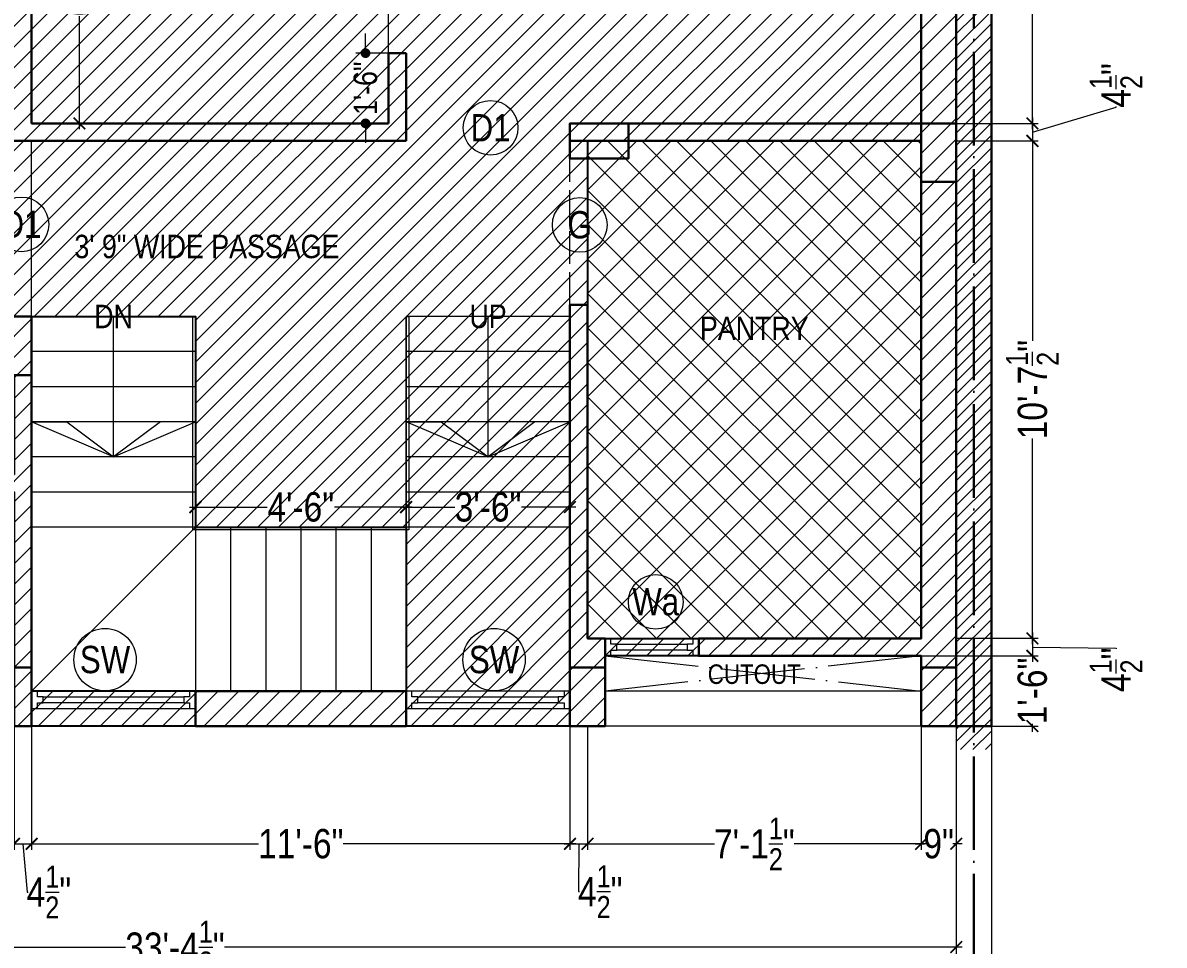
# Model space of a CAD drawing. Header units: millimetres. Extents: x 56222 to 3066687, y -650199 to -121287.
# Drawn here: x 149229.4 to 149521.9, y -176088.1 to -175851.7 of the extents above; entities that cross this region are included whole.
import ezdxf

# ---------------------------------------------------------------- set-up
doc = ezdxf.new("R2010")
doc.units = ezdxf.units.MM
doc.header["$MEASUREMENT"] = 0
doc.header["$PDMODE"] = 35
doc.linetypes.add('ACAD_ISO02W100', pattern=[15, 12, -3])
doc.linetypes.add('ACAD_ISO04W100', pattern=[30, 24, -3, 0, -3])
doc.layers.get('Defpoints').update_dxf_attribs({"color": 220})
for name, color, linetype, lineweight in [('COLUMN', 1, 'Continuous', 30), ('FIRST FLOOR', 7, 'Continuous', 9), ('FIRST FLOOR ( DIM )', 250, 'Continuous', 9), ('FIRST FLOOR ( TEXT )', 7, 'Continuous', 9), ('FIRST FLOOR_( PLine )_', 251, 'Continuous', 30), ('FIRST FLOOR_( STAIR )', 251, 'Continuous', 9), ('GROUND FLOOR', 7, 'Continuous', 9), ('GROUND FLOOR  ( DIM )', 7, 'Continuous', 9), ('GROUND FLOOR  ( HATCH )', 251, 'Continuous', 9), ('GROUND FLOOR ( DW_RAIL )', 7, 'Continuous', 9), ('SECTION', 7, 'Continuous', 9), ('X_PLOT', 1, 'Continuous', 9), ('X~SLAB ( HATCH )', 251, 'Continuous', 9)]:
    doc.layers.add(name, color=color, linetype=linetype, lineweight=lineweight)
doc.layers.add('XX~SLAB ( PLINE )', color=251, linetype='Continuous', plot=False)
doc.styles.add('Cn BT~6', font='swissc.ttf', dxfattribs={"height": 6})
doc.styles.add("Cn_BT_0'-0", font='swissc.ttf')
doc.styles.add('Cn_BT_7', font='swissc.ttf', dxfattribs={"height": 7})
doc.styles.add('Cn_BT_7½', font='swissc.ttf', dxfattribs={"height": 7.5})
doc.styles.add('KATHA', font='swissc.ttf')
doc.dimstyles.new('Cn BT~6', dxfattribs={"dimtxt": 0.18, "dimasz": 2.5, "dimexe": 2.5, "dimexo": 0, "dimgap": 0.09, "dimtad": 0, "dimdec": 3, "dimzin": 3, "dimdsep": 46, "dimlunit": 4, "dimtxsty": 'Cn BT~6', "dimblk": 'DOT', "dimcen": 0.09, "dimdle": 2, "dimclrd": 250, "dimclre": 250, "dimclrt": 5, "dimadec": 0, "dimazin": 0, "dimtfac": 0.75, "dimtdec": 3, "dimtofl": 0, "dimtmove": 0, "dimatfit": 3, "dimfxl": 1, "dimtolj": 1, "dimtzin": 0, "dimlwd": 15, "dimlwe": 15, "dimarcsym": 0})
doc.dimstyles.new('Cn_BT_7½', dxfattribs={"dimtxt": 9, "dimasz": 3, "dimexe": 1.5, "dimexo": 0, "dimgap": 0.09, "dimtad": 0, "dimdec": 3, "dimzin": 3, "dimdsep": 46, "dimlunit": 4, "dimtxsty": 'Cn_BT_7½', "dimblk": 'ARCHTICK', "dimcen": 0.09, "dimdle": 1.5, "dimclrd": 251, "dimclre": 251, "dimclrt": 14, "dimadec": 0, "dimazin": 0, "dimtfac": 0.75, "dimtdec": 3, "dimtofl": 0, "dimtmove": 0, "dimatfit": 3, "dimfxl": 0, "dimtolj": 1, "dimtzin": 0, "dimlwd": 15, "dimlwe": 15, "dimarcsym": 0})

# ---------------------------------------------------------------- blocks, each defined once
blk = doc.blocks.new('_ArchTick')
at = {"color": 0, "linetype": 'ByBlock', "const_width": 0.15}
blk.add_lwpolyline([(-0.5, -0.5), (0.5, 0.5)], dxfattribs=at)
blk = doc.blocks.new('*D49')
at = {"layer": 'Defpoints', "color": 0, "transparency": 16777216}
for p in [(149468.64, -175881.94), (149468.64, -176009.44), (149488.17, -176009.44)]:
    blk.add_point(p, dxfattribs=at)
at = {"layer": 'FIRST FLOOR ( DIM )', "color": 251, "lineweight": 15, "transparency": 16777216}
for p, q in [((149488.17, -175880.44), (149488.17, -175933.16)), ((149468.64, -175881.94), (149489.67, -175881.94)), ((149488.17, -176010.94), (149488.17, -175958.23)), ((149468.64, -176009.44), (149489.67, -176009.44))]:
    blk.add_line(p, q, dxfattribs=at)
at = {"layer": 'FIRST FLOOR ( DIM )', "color": 251, "lineweight": 15, "transparency": 16777216, "xscale": 3, "yscale": 3, "zscale": 3}
for p, rotation in [((149488.17, -175881.94), 90), ((149488.17, -176009.44), 270)]:
    blk.add_blockref('_ArchTick', p, dxfattribs=dict(at, rotation=rotation))
at = {"layer": 'FIRST FLOOR ( DIM )', "color": 14, "transparency": 16777216, "insert": (149488.17, -175945.69), "char_height": 7.5, "attachment_point": 5, "rotation": 90, "style": 'Cn_BT_7½'}
blk.add_mtext('\\A1;10\'-7{\\H0.750000x;\\S1/2;}"', dxfattribs=at)
blk = doc.blocks.new('*D48')
at = {"layer": 'Defpoints', "color": 0, "transparency": 16777216}
for p in [(149468.64, -175725.94), (149468.64, -175877.44), (149488.17, -175877.44)]:
    blk.add_point(p, dxfattribs=at)
at = {"layer": 'FIRST FLOOR ( DIM )', "color": 251, "lineweight": 15, "transparency": 16777216}
for p, q in [((149488.17, -175724.44), (149488.17, -175789.16)), ((149468.64, -175725.94), (149489.67, -175725.94)), ((149488.17, -175878.94), (149488.17, -175814.23)), ((149468.64, -175877.44), (149489.67, -175877.44))]:
    blk.add_line(p, q, dxfattribs=at)
at = {"layer": 'FIRST FLOOR ( DIM )', "color": 251, "lineweight": 15, "transparency": 16777216, "xscale": 3, "yscale": 3, "zscale": 3}
for p, rotation in [((149488.17, -175725.94), 90), ((149488.17, -175877.44), 270)]:
    blk.add_blockref('_ArchTick', p, dxfattribs=dict(at, rotation=rotation))
at = {"layer": 'FIRST FLOOR ( DIM )', "color": 14, "transparency": 16777216, "insert": (149488.17, -175801.69), "char_height": 7.5, "attachment_point": 5, "rotation": 90, "style": 'Cn_BT_7½'}
blk.add_mtext('\\A1;12\'-7{\\H0.750000x;\\S1/2;}"', dxfattribs=at)
blk = doc.blocks.new('*D46')
at = {"layer": 'Defpoints', "color": 0, "transparency": 16777216}
for p in [(149369.64, -175975.8), (149327.64, -175980.15), (149369.64, -175980.15)]:
    blk.add_point(p, dxfattribs=at)
at = {"layer": 'FIRST FLOOR ( DIM )', "color": 251, "lineweight": 15, "transparency": 16777216}
for p, q in [((149327.64, -175980.15), (149327.64, -175974.3)), ((149369.64, -175980.15), (149369.64, -175974.3)), ((149326.14, -175975.8), (149340.09, -175975.8)), ((149371.14, -175975.8), (149357.2, -175975.8))]:
    blk.add_line(p, q, dxfattribs=at)
at = {"layer": 'FIRST FLOOR ( DIM )', "color": 251, "lineweight": 15, "transparency": 16777216, "xscale": 3, "yscale": 3, "zscale": 3, "rotation": 180}
blk.add_blockref('_ArchTick', (149327.64, -175975.8), dxfattribs=at)
at = {"layer": 'FIRST FLOOR ( DIM )', "color": 251, "lineweight": 15, "transparency": 16777216, "xscale": 3, "yscale": 3, "zscale": 3}
blk.add_blockref('_ArchTick', (149369.64, -175975.8), dxfattribs=at)
at = {"layer": 'FIRST FLOOR ( DIM )', "color": 14, "transparency": 16777216, "insert": (149348.64, -175975.8), "char_height": 7.5, "attachment_point": 5, "style": 'Cn_BT_7½'}
blk.add_mtext('\\A1;3\'-6"', dxfattribs=at)
blk = doc.blocks.new('*D45')
at = {"layer": 'Defpoints', "color": 0, "transparency": 16777216}
for p in [(149327.64, -175975.8), (149273.64, -175980.94), (149327.64, -175980.94)]:
    blk.add_point(p, dxfattribs=at)
at = {"layer": 'FIRST FLOOR ( DIM )', "color": 251, "lineweight": 15, "transparency": 16777216}
for p, q in [((149273.64, -175980.94), (149273.64, -175974.3)), ((149327.64, -175980.94), (149327.64, -175974.3)), ((149272.14, -175975.8), (149292.05, -175975.8)), ((149329.14, -175975.8), (149309.24, -175975.8))]:
    blk.add_line(p, q, dxfattribs=at)
at = {"layer": 'FIRST FLOOR ( DIM )', "color": 251, "lineweight": 15, "transparency": 16777216, "xscale": 3, "yscale": 3, "zscale": 3, "rotation": 180}
blk.add_blockref('_ArchTick', (149273.64, -175975.8), dxfattribs=at)
at = {"layer": 'FIRST FLOOR ( DIM )', "color": 251, "lineweight": 15, "transparency": 16777216, "xscale": 3, "yscale": 3, "zscale": 3}
blk.add_blockref('_ArchTick', (149327.64, -175975.8), dxfattribs=at)
at = {"layer": 'FIRST FLOOR ( DIM )', "color": 14, "transparency": 16777216, "insert": (149300.64, -175975.8), "char_height": 7.5, "attachment_point": 5, "style": 'Cn_BT_7½'}
blk.add_mtext('\\A1;4\'-6"', dxfattribs=at)
blk = doc.blocks.new('*D43')
at = {"layer": 'Defpoints', "color": 0, "transparency": 16777216}
for p in [(149227.14, -176031.94), (149231.64, -176031.94), (149231.64, -176062.12)]:
    blk.add_point(p, dxfattribs=at)
at = {"layer": 'FIRST FLOOR ( DIM )', "color": 251, "lineweight": 15, "transparency": 16777216}
for p, q in [((149227.14, -176031.94), (149227.14, -176063.62)), ((149231.64, -176031.94), (149231.64, -176063.62)), ((149225.64, -176062.12), (149233.14, -176062.12)), ((149229.39, -176062.12), (149230.54, -176074.48)), ((149230.54, -176074.48), (149230.72, -176074.48))]:
    blk.add_line(p, q, dxfattribs=at)
at = {"layer": 'FIRST FLOOR ( DIM )', "color": 251, "lineweight": 15, "transparency": 16777216, "xscale": 3, "yscale": 3, "zscale": 3, "rotation": 180}
blk.add_blockref('_ArchTick', (149227.14, -176062.12), dxfattribs=at)
at = {"layer": 'FIRST FLOOR ( DIM )', "color": 251, "lineweight": 15, "transparency": 16777216, "xscale": 3, "yscale": 3, "zscale": 3}
blk.add_blockref('_ArchTick', (149231.64, -176062.12), dxfattribs=at)
at = {"layer": 'FIRST FLOOR ( DIM )', "color": 14, "transparency": 16777216, "insert": (149236.09, -176074.48), "char_height": 7.5, "attachment_point": 5, "style": 'Cn_BT_7½'}
blk.add_mtext('\\A1;4{\\H0.750000x;\\S1/2;}"', dxfattribs=at)
blk = doc.blocks.new('*D42')
at = {"layer": 'Defpoints', "color": 0, "transparency": 16777216}
for p in [(149369.64, -176031.94), (149374.14, -176031.94), (149374.14, -176062.12)]:
    blk.add_point(p, dxfattribs=at)
at = {"layer": 'FIRST FLOOR ( DIM )', "color": 251, "lineweight": 15, "transparency": 16777216}
for p, q in [((149369.64, -176031.94), (149369.64, -176063.62)), ((149374.14, -176031.94), (149374.14, -176063.62)), ((149368.14, -176062.12), (149375.64, -176062.12)), ((149371.89, -176062.12), (149371.86, -176074.38)), ((149371.86, -176074.38), (149372.04, -176074.38))]:
    blk.add_line(p, q, dxfattribs=at)
at = {"layer": 'FIRST FLOOR ( DIM )', "color": 251, "lineweight": 15, "transparency": 16777216, "xscale": 3, "yscale": 3, "zscale": 3, "rotation": 180}
blk.add_blockref('_ArchTick', (149369.64, -176062.12), dxfattribs=at)
at = {"layer": 'FIRST FLOOR ( DIM )', "color": 251, "lineweight": 15, "transparency": 16777216, "xscale": 3, "yscale": 3, "zscale": 3}
blk.add_blockref('_ArchTick', (149374.14, -176062.12), dxfattribs=at)
at = {"layer": 'FIRST FLOOR ( DIM )', "color": 14, "transparency": 16777216, "insert": (149377.41, -176074.38), "char_height": 7.5, "attachment_point": 5, "style": 'Cn_BT_7½'}
blk.add_mtext('\\A1;4{\\H0.750000x;\\S1/2;}"', dxfattribs=at)
blk = doc.blocks.new('*D41')
at = {"layer": 'Defpoints', "color": 0, "transparency": 16777216}
for p in [(149374.14, -176031.94), (149459.64, -176031.94), (149459.64, -176062.12)]:
    blk.add_point(p, dxfattribs=at)
at = {"layer": 'FIRST FLOOR ( DIM )', "color": 251, "lineweight": 15, "transparency": 16777216}
for p, q in [((149374.14, -176031.94), (149374.14, -176063.62)), ((149459.64, -176031.94), (149459.64, -176063.62)), ((149372.64, -176062.12), (149406.69, -176062.12)), ((149461.14, -176062.12), (149427.09, -176062.12))]:
    blk.add_line(p, q, dxfattribs=at)
at = {"layer": 'FIRST FLOOR ( DIM )', "color": 251, "lineweight": 15, "transparency": 16777216, "xscale": 3, "yscale": 3, "zscale": 3, "rotation": 180}
blk.add_blockref('_ArchTick', (149374.14, -176062.12), dxfattribs=at)
at = {"layer": 'FIRST FLOOR ( DIM )', "color": 251, "lineweight": 15, "transparency": 16777216, "xscale": 3, "yscale": 3, "zscale": 3}
blk.add_blockref('_ArchTick', (149459.64, -176062.12), dxfattribs=at)
at = {"layer": 'FIRST FLOOR ( DIM )', "color": 14, "transparency": 16777216, "insert": (149416.89, -176062.12), "char_height": 7.5, "attachment_point": 5, "style": 'Cn_BT_7½'}
blk.add_mtext('\\A1;7\'-1{\\H0.750000x;\\S1/2;}"', dxfattribs=at)
blk = doc.blocks.new('*D40')
at = {"layer": 'Defpoints', "color": 0, "transparency": 16777216}
for p in [(149459.64, -176031.94), (149468.64, -176031.94), (149468.64, -176062.12)]:
    blk.add_point(p, dxfattribs=at)
at = {"layer": 'FIRST FLOOR ( DIM )', "color": 251, "lineweight": 15, "transparency": 16777216}
for p, q in [((149459.64, -176031.94), (149459.64, -176063.62)), ((149468.64, -176031.94), (149468.64, -176063.62)), ((149458.14, -176062.12), (149460.49, -176062.12)), ((149470.14, -176062.12), (149467.8, -176062.12))]:
    blk.add_line(p, q, dxfattribs=at)
at = {"layer": 'FIRST FLOOR ( DIM )', "color": 251, "lineweight": 15, "transparency": 16777216, "xscale": 3, "yscale": 3, "zscale": 3, "rotation": 180}
blk.add_blockref('_ArchTick', (149459.64, -176062.12), dxfattribs=at)
at = {"layer": 'FIRST FLOOR ( DIM )', "color": 251, "lineweight": 15, "transparency": 16777216, "xscale": 3, "yscale": 3, "zscale": 3}
blk.add_blockref('_ArchTick', (149468.64, -176062.12), dxfattribs=at)
at = {"layer": 'FIRST FLOOR ( DIM )', "color": 14, "transparency": 16777216, "insert": (149464.14, -176062.12), "char_height": 7.5, "attachment_point": 5, "style": 'Cn_BT_7½'}
blk.add_mtext('\\A1;9"', dxfattribs=at)
blk = doc.blocks.new('*D39')
at = {"layer": 'Defpoints', "color": 0, "transparency": 16777216}
for p in [(149231.64, -175805.44), (149231.64, -175877.44), (149243.89, -175877.44)]:
    blk.add_point(p, dxfattribs=at)
at = {"layer": 'FIRST FLOOR ( DIM )', "color": 251, "lineweight": 15, "transparency": 16777216}
for p, q in [((149243.89, -175803.94), (149243.89, -175832.93)), ((149231.64, -175805.44), (149245.39, -175805.44)), ((149243.89, -175878.94), (149243.89, -175849.96)), ((149231.64, -175877.44), (149245.39, -175877.44))]:
    blk.add_line(p, q, dxfattribs=at)
at = {"layer": 'FIRST FLOOR ( DIM )', "color": 251, "lineweight": 15, "transparency": 16777216, "xscale": 3, "yscale": 3, "zscale": 3}
for p, rotation in [((149243.89, -175805.44), 90), ((149243.89, -175877.44), 270)]:
    blk.add_blockref('_ArchTick', p, dxfattribs=dict(at, rotation=rotation))
at = {"layer": 'FIRST FLOOR ( DIM )', "color": 14, "transparency": 16777216, "insert": (149243.89, -175841.44), "char_height": 7.5, "attachment_point": 5, "rotation": 90, "style": 'Cn_BT_7½'}
blk.add_mtext('\\A1;6\'-0"', dxfattribs=at)
blk = doc.blocks.new('*D34')
at = {"layer": 'Defpoints', "color": 0, "transparency": 16777216}
for p in [(149231.64, -176031.94), (149369.64, -176031.94), (149369.64, -176062.12)]:
    blk.add_point(p, dxfattribs=at)
at = {"layer": 'FIRST FLOOR ( DIM )', "color": 251, "lineweight": 15, "transparency": 16777216}
for p, q in [((149231.64, -176031.94), (149231.64, -176063.62)), ((149369.64, -176031.94), (149369.64, -176063.62)), ((149230.14, -176062.12), (149289.78, -176062.12)), ((149371.14, -176062.12), (149311.5, -176062.12))]:
    blk.add_line(p, q, dxfattribs=at)
at = {"layer": 'FIRST FLOOR ( DIM )', "color": 251, "lineweight": 15, "transparency": 16777216, "xscale": 3, "yscale": 3, "zscale": 3, "rotation": 180}
blk.add_blockref('_ArchTick', (149231.64, -176062.12), dxfattribs=at)
at = {"layer": 'FIRST FLOOR ( DIM )', "color": 251, "lineweight": 15, "transparency": 16777216, "xscale": 3, "yscale": 3, "zscale": 3}
blk.add_blockref('_ArchTick', (149369.64, -176062.12), dxfattribs=at)
at = {"layer": 'FIRST FLOOR ( DIM )', "color": 14, "transparency": 16777216, "insert": (149300.64, -176062.12), "char_height": 7.5, "attachment_point": 5, "style": 'Cn_BT_7½'}
blk.add_mtext('\\A1;11\'-6"', dxfattribs=at)
blk = doc.blocks.new('*D17')
at = {"layer": 'Defpoints', "color": 0, "transparency": 16777216}
for p in [(149068.14, -176043.94), (149468.64, -176043.94), (149468.64, -176088.6)]:
    blk.add_point(p, dxfattribs=at)
at = {"layer": 'FIRST FLOOR ( DIM )', "color": 251, "lineweight": 15, "transparency": 16777216}
for p, q in [((149068.14, -176043.94), (149068.14, -176090.1)), ((149468.64, -176043.94), (149468.64, -176090.1)), ((149066.64, -176088.6), (149255.69, -176088.6)), ((149470.14, -176088.6), (149281.1, -176088.6))]:
    blk.add_line(p, q, dxfattribs=at)
at = {"layer": 'FIRST FLOOR ( DIM )', "color": 251, "lineweight": 15, "transparency": 16777216, "xscale": 3, "yscale": 3, "zscale": 3, "rotation": 180}
blk.add_blockref('_ArchTick', (149068.14, -176088.6), dxfattribs=at)
at = {"layer": 'FIRST FLOOR ( DIM )', "color": 251, "lineweight": 15, "transparency": 16777216, "xscale": 3, "yscale": 3, "zscale": 3}
blk.add_blockref('_ArchTick', (149468.64, -176088.6), dxfattribs=at)
at = {"layer": 'FIRST FLOOR ( DIM )', "color": 14, "transparency": 16777216, "insert": (149268.39, -176088.6), "char_height": 7.5, "attachment_point": 5, "style": 'Cn_BT_7½'}
blk.add_mtext('\\A1;33\'-4{\\H0.750000x;\\S1/2;}"', dxfattribs=at)
blk = doc.blocks.new('_Dot')
at = {"color": 0, "linetype": 'ByBlock', "lineweight": -2}
blk.add_line((-0.5, 0), (-1, 0), dxfattribs=at)
at = {"color": 0, "linetype": 'ByBlock', "const_width": 0.5}
blk.add_lwpolyline([(-0.25, 0, 1), (0.25, 0, 1)], format="xyb", close=True, dxfattribs=at)
blk = doc.blocks.new('*D16')
at = {"layer": 'Defpoints', "color": 0, "transparency": 16777216}
for p in [(149317.23, -175859.44), (149323.14, -175859.44), (149323.14, -175877.44)]:
    blk.add_point(p, dxfattribs=at)
at = {"layer": 'FIRST FLOOR ( DIM )', "color": 250, "lineweight": 15, "transparency": 16777216}
for p, q in [((149317.23, -175856.94), (149317.23, -175854.44)), ((149323.14, -175859.44), (149314.73, -175859.44)), ((149323.14, -175877.44), (149314.73, -175877.44)), ((149317.23, -175879.94), (149317.23, -175882.44))]:
    blk.add_line(p, q, dxfattribs=at)
at = {"layer": 'FIRST FLOOR ( DIM )', "color": 250, "lineweight": 15, "transparency": 16777216, "xscale": 2.5, "yscale": 2.5, "zscale": 2.5}
for p, rotation in [((149317.23, -175859.44), 270), ((149317.23, -175877.44), 90)]:
    blk.add_blockref('_Dot', p, dxfattribs=dict(at, rotation=rotation))
at = {"layer": 'FIRST FLOOR ( DIM )', "color": 5, "transparency": 16777216, "insert": (149317.23, -175868.44), "char_height": 6, "attachment_point": 5, "rotation": 90, "style": 'Cn BT~6'}
blk.add_mtext('\\A1;1\'-6"', dxfattribs=at)
blk = doc.blocks.new('*D15')
at = {"layer": 'Defpoints', "color": 0, "transparency": 16777216}
for p in [(149468.64, -175877.44), (149477.64, -175881.94), (149488.17, -175881.94)]:
    blk.add_point(p, dxfattribs=at)
at = {"layer": 'FIRST FLOOR ( DIM )', "color": 251, "lineweight": 15, "transparency": 16777216}
for p, q in [((149488.17, -175879.69), (149509.61, -175873.26)), ((149509.61, -175873.26), (149509.61, -175873.08)), ((149468.64, -175877.44), (149489.67, -175877.44)), ((149488.17, -175875.94), (149488.17, -175883.44)), ((149477.64, -175881.94), (149489.67, -175881.94))]:
    blk.add_line(p, q, dxfattribs=at)
at = {"layer": 'FIRST FLOOR ( DIM )', "color": 251, "lineweight": 15, "transparency": 16777216, "xscale": 3, "yscale": 3, "zscale": 3}
for p, rotation in [((149488.17, -175877.44), 90), ((149488.17, -175881.94), 270)]:
    blk.add_blockref('_ArchTick', p, dxfattribs=dict(at, rotation=rotation))
at = {"layer": 'FIRST FLOOR ( DIM )', "color": 14, "transparency": 16777216, "insert": (149509.61, -175867.71), "char_height": 7.5, "attachment_point": 5, "rotation": 90, "style": 'Cn_BT_7½'}
blk.add_mtext('\\A1;4{\\H0.750000x;\\S1/2;}"', dxfattribs=at)
blk = doc.blocks.new('*D14')
at = {"layer": 'Defpoints', "color": 0, "transparency": 16777216}
for p in [(149468.64, -176009.44), (149459.64, -176013.94), (149488.17, -176013.94)]:
    blk.add_point(p, dxfattribs=at)
at = {"layer": 'FIRST FLOOR ( DIM )', "color": 251, "lineweight": 15, "transparency": 16777216}
for p, q in [((149468.64, -176009.44), (149489.67, -176009.44)), ((149488.17, -176007.94), (149488.17, -176015.44)), ((149488.17, -176011.69), (149509.61, -176011.96)), ((149509.61, -176011.96), (149509.61, -176012.14)), ((149459.64, -176013.94), (149489.67, -176013.94))]:
    blk.add_line(p, q, dxfattribs=at)
at = {"layer": 'FIRST FLOOR ( DIM )', "color": 251, "lineweight": 15, "transparency": 16777216, "xscale": 3, "yscale": 3, "zscale": 3}
for p, rotation in [((149488.17, -176009.44), 90), ((149488.17, -176013.94), 270)]:
    blk.add_blockref('_ArchTick', p, dxfattribs=dict(at, rotation=rotation))
at = {"layer": 'FIRST FLOOR ( DIM )', "color": 14, "transparency": 16777216, "insert": (149509.61, -176017.51), "char_height": 7.5, "attachment_point": 5, "rotation": 90, "style": 'Cn_BT_7½'}
blk.add_mtext('\\A1;4{\\H0.750000x;\\S1/2;}"', dxfattribs=at)
blk = doc.blocks.new('*D13')
at = {"layer": 'Defpoints', "color": 0, "transparency": 16777216}
for p in [(149459.64, -176013.94), (149477.64, -176031.94), (149488.17, -176031.94)]:
    blk.add_point(p, dxfattribs=at)
at = {"layer": 'FIRST FLOOR ( DIM )', "color": 251, "lineweight": 15, "transparency": 16777216}
for p, q in [((149488.17, -176012.44), (149488.17, -176014.57)), ((149459.64, -176013.94), (149489.67, -176013.94)), ((149477.64, -176031.94), (149489.67, -176031.94)), ((149488.17, -176033.44), (149488.17, -176031.32))]:
    blk.add_line(p, q, dxfattribs=at)
at = {"layer": 'FIRST FLOOR ( DIM )', "color": 251, "lineweight": 15, "transparency": 16777216, "xscale": 3, "yscale": 3, "zscale": 3}
for p, rotation in [((149488.17, -176013.94), 90), ((149488.17, -176031.94), 270)]:
    blk.add_blockref('_ArchTick', p, dxfattribs=dict(at, rotation=rotation))
at = {"layer": 'FIRST FLOOR ( DIM )', "color": 14, "transparency": 16777216, "insert": (149488.17, -176022.94), "char_height": 7.5, "attachment_point": 5, "rotation": 90, "style": 'Cn_BT_7½'}
blk.add_mtext('\\A1;1\'-6"', dxfattribs=at)

msp = doc.modelspace()

# ---------------------------------------------------------------- hatches: boundary and pattern name
at = {"layer": 'GROUND FLOOR  ( HATCH )'}
h = msp.add_hatch(dxfattribs=at)
h.set_pattern_fill('ANSI31', color=6, scale=18, style=0)
h.set_pattern_definition([(45, (32936.9576, -13418.7693), (-1.590990258, 1.590990258), [])])
h.paths.add_polyline_path([(149477.6435, -175694.4437), (149468.6435, -175694.4437), (149468.6435, -176037.9437), (149477.6435, -176037.9437)])
at = {"layer": 'X~SLAB ( HATCH )'}
h = msp.add_hatch(dxfattribs=at)
h.set_pattern_fill('ANSI31', color=256, scale=30, style=0)
h.set_pattern_definition([(45, (149063.6435, -176031.9437), (-2.65165, 2.65165), [])])
h.paths.add_polyline_path([(149063.6435, -175721.4437), (149468.6435, -175721.4437), (149468.6435, -176031.9437), (149459.6435, -176031.9437), (149459.6435, -176013.9437), (149378.6435, -176013.9437), (149378.6435, -176031.9437), (149063.6435, -176031.9437)])
h.paths.add_polyline_path([(149231.6435, -175926.9437), (149273.6435, -175926.9437), (149273.6435, -175980.9437), (149327.6435, -175980.9437), (149327.6435, -176022.9437), (149231.6435, -176022.9437)], flags=16)
h.paths.add_polyline_path([(149374.1435, -176009.4437), (149459.6435, -176009.4437), (149459.6435, -175881.9437), (149374.1435, -175881.9437)], flags=16)
h = msp.add_hatch(dxfattribs=at)
h.set_pattern_fill('ANSI37', color=6, scale=50, style=0)
h.set_pattern_definition([(45, (149374.1435, -176009.4437), (-4.41942, 4.41942), []), (135, (149374.1435, -176009.4437), (-4.41942, -4.41942), [])])
h.paths.add_polyline_path([(149374.1435, -176009.4437), (149459.6435, -176009.4437), (149459.6435, -175881.9437), (149374.1435, -175881.9437)])

# ---------------------------------------------------------------- linework, layer by layer
at = {"layer": 'COLUMN'}
for points in [[(149384.6435, -175877.4437), (149384.6435, -175886.4437), (149369.6435, -175886.4437), (149369.6435, -175877.4437)], [(149459.6435, -175877.4437), (149468.6435, -175877.4437), (149468.6435, -175892.4437), (149459.6435, -175892.4437)], [(149222.6435, -175926.9437), (149231.6435, -175926.9437), (149231.6435, -175941.9437), (149222.6435, -175941.9437)], [(149222.6435, -176016.9437), (149231.6435, -176016.9437), (149231.6435, -176031.9437), (149222.6435, -176031.9437)], [(149369.6435, -176016.9437), (149378.6435, -176016.9437), (149378.6435, -176031.9437), (149369.6435, -176031.9437)], [(149459.6435, -176016.9437), (149468.6435, -176016.9437), (149468.6435, -176031.9437), (149459.6435, -176031.9437)]]:
    msp.add_lwpolyline(points, close=True, dxfattribs=at)
at = {"layer": 'FIRST FLOOR'}
for p, q in [((149468.6435, -175721.4437), (149468.6435, -176031.9437)), ((149323.1435, -175877.4437), (149323.1435, -175725.9437)), ((149459.6435, -175725.9437), (149459.6435, -175877.4437)), ((149231.6435, -175805.4437), (149231.6435, -175877.4437)), ((149323.1435, -175859.4437), (149327.6435, -175859.4437)), ((149327.6435, -175881.9437), (149327.6435, -175859.4437)), ((149231.6435, -175877.4437), (149323.1435, -175877.4437)), ((149369.6435, -175877.4437), (149369.6435, -175881.9437)), ((149369.6435, -175877.4437), (149459.6435, -175877.4437)), ((149227.1435, -175881.9437), (149327.6435, -175881.9437)), ((149231.6435, -176031.9437), (149231.6435, -175881.9437)), ((149369.6435, -175881.9437), (149459.6435, -175881.9437)), ((149459.6435, -175881.9437), (149459.6435, -176009.4437)), ((149369.6435, -175923.9437), (149369.6435, -176031.9437)), ((149369.6435, -175923.9437), (149374.1435, -175923.9437)), ((149374.1435, -175923.9437), (149374.1435, -176009.4437)), ((149231.6435, -175941.9437), (149227.1435, -175941.9437)), ((149374.1435, -176009.4437), (149459.6435, -176009.4437)), ((149378.6435, -176013.9437), (149378.6435, -176009.4437)), ((149378.6435, -176013.9437), (149378.6435, -176009.4437)), ((149402.6435, -176009.4437), (149402.6435, -176013.9437)), ((149378.6435, -176013.9437), (149459.6435, -176013.9437)), ((149459.6435, -176013.9437), (149459.6435, -176031.9437)), ((149369.6435, -176022.9437), (149231.6435, -176022.9437)), ((149273.6435, -176022.9437), (149273.6435, -176031.9437)), ((149327.6435, -176022.9437), (149327.6435, -176031.9437)), ((149459.6435, -176022.9437), (149378.6435, -176022.9437)), ((149468.6435, -176031.9437), (149068.1435, -176031.9437))]:
    msp.add_line(p, q, dxfattribs=at)
at = {"layer": 'FIRST FLOOR', "linetype": 'ACAD_ISO02W100', "ltscale": 0.7}
msp.add_lwpolyline([(149374.1435, -175923.9437), (149369.6435, -175923.9437), (149369.6435, -175886.4437), (149374.1435, -175886.4437)], close=True, dxfattribs=at)
at = {"layer": 'FIRST FLOOR ( DIM )'}
msp.add_line((149273.6435, -175980.9437), (149231.6435, -176022.9437), dxfattribs=at)
at = {"layer": 'FIRST FLOOR ( DIM )', "color": 5}
for centre in [(149349.2898, -175878.5714), (149229.0407, -175903.3306), (149372.1291, -175903.4804), (149391.6118, -176000.0998)]:
    msp.add_circle(centre, 7, dxfattribs=at)
at = {"layer": 'FIRST FLOOR_( PLine )_'}
for p, q in [((149231.6435, -175877.4437), (149231.6435, -175805.4437)), ((149327.6435, -175859.4437), (149323.1435, -175859.4437)), ((149323.1435, -175859.4437), (149323.1435, -175877.4437)), ((149327.6435, -175881.9437), (149327.6435, -175859.4437)), ((149323.1435, -175877.4437), (149231.6435, -175877.4437)), ((149227.1435, -175881.9437), (149327.6435, -175881.9437))]:
    msp.add_line(p, q, dxfattribs=at)
for points in [[(149468.6435, -175721.4437), (149423.6435, -175721.4437), (149423.6435, -175725.9437), (149459.6435, -175725.9437), (149459.6435, -175877.4437), (149369.6435, -175877.4437), (149369.6435, -175881.9437), (149459.6435, -175881.9437), (149459.6435, -176009.4437), (149402.6435, -176009.4437), (149402.6435, -176013.9437), (149459.6435, -176013.9437), (149459.6435, -176031.9437), (149468.6435, -176031.9437)], [(149374.1435, -175923.9437), (149369.6435, -175923.9437), (149369.6435, -176031.9437), (149374.1435, -176031.9437), (149378.6435, -176031.9437), (149378.6435, -176013.9437), (149378.6435, -176009.4437), (149374.1435, -176009.4437)], [(149231.6435, -175941.9437), (149227.1435, -175941.9437), (149227.1435, -175967.4437), (149206.1435, -175967.4437), (149206.1435, -175971.9437), (149227.1435, -175971.9437), (149227.1435, -176031.9437), (149231.6435, -176031.9437)], [(149327.6435, -176022.9437), (149273.6435, -176022.9437), (149273.6435, -176027.4437), (149273.6435, -176031.9437), (149327.6435, -176031.9437)]]:
    msp.add_lwpolyline(points, close=True, dxfattribs=at)
at = {"layer": 'FIRST FLOOR_( STAIR )'}
for p, q in [((149273.6435, -175926.9437), (149231.6435, -175926.9437)), ((149273.6435, -175926.9437), (149273.6435, -176022.9437)), ((149327.6435, -175926.9437), (149327.6435, -176022.9437)), ((149369.6435, -175926.9437), (149327.6435, -175926.9437)), ((149273.6435, -175935.9437), (149231.6435, -175935.9437)), ((149369.6435, -175935.9437), (149327.6435, -175935.9437)), ((149273.6435, -175944.9437), (149231.6435, -175944.9437)), ((149369.6435, -175944.9437), (149327.6435, -175944.9437)), ((149273.6435, -175953.9437), (149231.6435, -175953.9437)), ((149369.6435, -175953.9437), (149327.6435, -175953.9437)), ((149273.6435, -175962.9437), (149231.6435, -175962.9437)), ((149369.6435, -175962.9437), (149327.6435, -175962.9437)), ((149273.6435, -175971.9437), (149231.6435, -175971.9437)), ((149369.6435, -175971.9437), (149327.6435, -175971.9437)), ((149369.6435, -175980.9437), (149231.6435, -175980.9437)), ((149282.6435, -175980.9437), (149282.6435, -176022.9437)), ((149291.6435, -175980.9437), (149291.6435, -176022.9437)), ((149300.6435, -175980.9437), (149300.6435, -176022.9437)), ((149309.6435, -175980.9437), (149309.6435, -176022.9437)), ((149318.6435, -175980.9437), (149318.6435, -176022.9437))]:
    msp.add_line(p, q, dxfattribs=at)
for points in [[(149252.6435, -175962.9437), (149273.6435, -175953.9437), (149264.6435, -175953.9437), (149252.6435, -175962.9437), (149231.6435, -175953.9437), (149240.6435, -175953.9437), (149252.6435, -175962.9437), (149252.6435, -175926.9437)], [(149348.6435, -175962.9437), (149369.6435, -175953.9437), (149360.6435, -175953.9437), (149348.6435, -175962.9437), (149327.6435, -175953.9437), (149336.6435, -175953.9437), (149348.6435, -175962.9437), (149348.6435, -175926.9437)]]:
    msp.add_lwpolyline(points, dxfattribs=at)
msp.add_lwpolyline([(149272.9435, -175926.9437), (149273.6435, -175926.9437), (149273.6435, -175980.9437), (149327.6435, -175980.9437), (149327.6435, -175926.9437), (149328.3435, -175926.9437), (149328.3435, -175981.6437), (149272.9435, -175981.6437), (149272.9435, -175926.9437)], close=True, dxfattribs=at)
at = {"layer": 'GROUND FLOOR'}
for p, q in [((149468.6435, -175648.3948), (149468.6435, -176169.3276)), ((149477.6435, -175648.3948), (149477.6435, -176169.3276)), ((149468.6435, -176031.9437), (149468.6435, -176169.3276))]:
    msp.add_line(p, q, dxfattribs=at)
at = {"layer": 'GROUND FLOOR', "color": 1, "linetype": 'ACAD_ISO04W100'}
for p, q in [((149473.1435, -175648.3948), (149473.1435, -176031.9437)), ((149378.6435, -176013.9437), (149459.6435, -176022.9437)), ((149459.6435, -176013.9437), (149378.6435, -176022.9437))]:
    msp.add_line(p, q, dxfattribs=at)
at = {"layer": 'GROUND FLOOR', "color": 6, "lineweight": 30}
msp.add_lwpolyline([(149477.6435, -175688.4437), (149468.6435, -175688.4437), (149468.6435, -176031.9437), (149477.6435, -176031.9437)], close=True, dxfattribs=at)
at = {"layer": 'GROUND FLOOR'}
msp.add_lwpolyline([(149273.6435, -175926.9437), (149273.6435, -175980.9437), (149327.6435, -175980.9437), (149327.6435, -175926.9437)], dxfattribs=at)
at = {"layer": 'GROUND FLOOR  ( DIM )', "color": 5}
for centre in [(149250.4695, -176014.922), (149350.1818, -176014.922)]:
    msp.add_circle(centre, 8, dxfattribs=at)
at = {"layer": 'GROUND FLOOR ( DW_RAIL )'}
for points in [[(149402.6435, -176009.4437), (149401.1435, -176009.4437), (149401.1435, -176010.9437), (149399.6435, -176010.9437), (149399.6435, -176012.4437), (149381.6435, -176012.4437), (149381.6435, -176010.9437), (149380.1435, -176010.9437), (149380.1435, -176009.4437), (149378.6435, -176009.4437), (149378.6435, -176013.9437), (149380.1435, -176013.9437), (149380.1435, -176012.4437), (149381.6435, -176012.4437), (149381.6435, -176010.9437), (149399.6435, -176010.9437), (149399.6435, -176012.4437), (149401.1435, -176012.4437), (149401.1435, -176013.9437), (149402.6435, -176013.9437), (149402.6435, -176009.4437), (149378.6435, -176009.4437), (149378.6435, -176013.9437), (149402.6435, -176013.9437)], [(149273.6435, -176022.9437), (149272.1435, -176022.9437), (149272.1435, -176024.4437), (149270.6435, -176024.4437), (149270.6435, -176025.9437), (149234.6435, -176025.9437), (149234.6435, -176024.4437), (149233.1435, -176024.4437), (149233.1435, -176022.9437), (149231.6435, -176022.9437), (149231.6435, -176027.4437), (149233.1435, -176027.4437), (149233.1435, -176025.9437), (149234.6435, -176025.9437), (149234.6435, -176024.4437), (149270.6435, -176024.4437), (149270.6435, -176025.9437), (149272.1435, -176025.9437), (149272.1435, -176027.4437), (149273.6435, -176027.4437), (149273.6435, -176022.9437), (149231.6435, -176022.9437), (149231.6435, -176027.4437), (149273.6435, -176027.4437)], [(149369.6435, -176022.9437), (149368.1435, -176022.9437), (149368.1435, -176024.4437), (149366.6435, -176024.4437), (149366.6435, -176025.9437), (149330.6435, -176025.9437), (149330.6435, -176024.4437), (149329.1435, -176024.4437), (149329.1435, -176022.9437), (149327.6435, -176022.9437), (149327.6435, -176027.4437), (149329.1435, -176027.4437), (149329.1435, -176025.9437), (149330.6435, -176025.9437), (149330.6435, -176024.4437), (149366.6435, -176024.4437), (149366.6435, -176025.9437), (149368.1435, -176025.9437), (149368.1435, -176027.4437), (149369.6435, -176027.4437), (149369.6435, -176022.9437), (149327.6435, -176022.9437), (149327.6435, -176027.4437), (149369.6435, -176027.4437)]]:
    msp.add_lwpolyline(points, close=True, dxfattribs=at)
at = {"layer": 'SECTION', "color": 5}
for points in [[(149261.3065, -176109.8037, 12, 12, 0), (149258.3065, -176109.8037, 0, 0, 0), (149258.3065, -175669.5363, 12, 12, 0), (149261.3065, -175669.5363, 12, 12, 0)], [(149340.6805, -176109.8037, 12, 12, 0), (149343.6805, -176109.8037, 0, 0, 0), (149343.6805, -175669.5363, 12, 12, 0), (149340.6805, -175669.5363, 12, 12, 0)], [(148949.8161, -176001.9437, 12, 12, 0), (148949.8161, -176004.9437, 0, 0, 0), (149531.6782, -176004.9437, 12, 12, 0), (149531.6782, -176001.9437, 12, 12, 0)]]:
    msp.add_lwpolyline(points, format="xyseb", dxfattribs=at)
at = {"layer": 'X_PLOT', "linetype": 'ACAD_ISO04W100', "lineweight": 30}
msp.add_line((149473.1435, -175648.3948), (149473.1435, -176169.3276), dxfattribs=at)
at = {"layer": 'XX~SLAB ( PLINE )'}
msp.add_lwpolyline([(149063.6435, -175721.4437), (149468.6435, -175721.4437), (149468.6435, -176031.9437), (149459.6435, -176031.9437), (149459.6435, -176013.9437), (149378.6435, -176013.9437), (149378.6435, -176031.9437), (149063.6435, -176031.9437)], close=True, dxfattribs=at)
at = {"layer": 'XX~SLAB ( PLINE )', "color": 5}
for points in [[(149374.1435, -176009.4437), (149459.6435, -176009.4437), (149459.6435, -175881.9437), (149374.1435, -175881.9437)], [(149231.6435, -175926.9437), (149273.6435, -175926.9437), (149273.6435, -175980.9437), (149327.6435, -175980.9437), (149327.6435, -176022.9437), (149231.6435, -176022.9437)]]:
    msp.add_lwpolyline(points, close=True, dxfattribs=at)

# ---------------------------------------------------------------- texts
at = {"layer": 'FIRST FLOOR ( DIM )', "color": 5, "char_height": 7, "attachment_point": 5, "style": 'Cn_BT_7'}
for s, insert in [('D1', (149349.2898, -175878.5714)), ('D1', (149229.0407, -175903.3306)), ('G', (149372.1291, -175903.4804)), ('Wa', (149391.6118, -176000.0998))]:
    msp.add_mtext(s, dxfattribs=dict(at, insert=insert))
at = {"layer": 'FIRST FLOOR ( TEXT )', "char_height": 6, "attachment_point": 5, "style": 'KATHA'}
for s, insert in [('3\' 9" WIDE PASSAGE', (149276.5796, -175909.0426)), ('DN', (149252.6435, -175926.9437)), ('UP', (149348.6435, -175926.9437)), ('PANTRY', (149416.8808, -175929.9652))]:
    msp.add_mtext(s, dxfattribs=dict(at, insert=insert))
at = {"layer": 'FIRST FLOOR ( TEXT )', "color": 1, "insert": (149416.8808, -176018.6645), "char_height": 5, "attachment_point": 5, "style": "Cn_BT_0'-0"}
msp.add_mtext('CUTOUT', dxfattribs=at)
at = {"layer": 'GROUND FLOOR  ( DIM )', "color": 5, "char_height": 7, "attachment_point": 5, "style": 'Cn_BT_7'}
for insert in [(149250.4695, -176014.922), (149350.1818, -176014.922)]:
    msp.add_mtext('SW', dxfattribs=dict(at, insert=insert))

# ---------------------------------------------------------------- dimensions: what is measured, and where the dimension line sits
at = {"layer": 'FIRST FLOOR ( DIM )'}
for base, p1, p2, picture, middle in [((149488.169, -175877.4437), (149468.6435, -175725.9437), (149468.6435, -175877.4437), '*D48', (149488.169, -175801.6937)), ((149243.8879, -175877.4437), (149231.6435, -175805.4437), (149231.6435, -175877.4437), '*D39', (149243.8879, -175841.4437)), ((149488.169, -176009.4437), (149468.6435, -175881.9437), (149468.6435, -176009.4437), '*D49', (149488.169, -175945.6937))]:
    dim = msp.add_linear_dim(base=base, p1=p1, p2=p2, angle=90, dimstyle='Cn_BT_7½', dxfattribs=at)
    dim.commit()
    dim.dimension.update_dxf_attribs({"geometry": picture, "text_midpoint": middle})
for base, p1, p2, dimstyle, override, picture, middle in [((149317.2331, -175859.4437), (149323.1435, -175877.4437), (149323.1435, -175859.4437), 'Cn BT~6', {"dimlunit": 4, "dimpost": ''}, '*D16', (149317.2331, -175868.4437)), ((149488.169, -175881.9437), (149468.6435, -175877.4437), (149477.6435, -175881.9437), 'Cn_BT_7½', {"dimtmove": 1}, '*D15', (149509.6121, -175872.9908)), ((149488.169, -176031.9437), (149459.6435, -176013.9437), (149477.6435, -176031.9437), 'Cn_BT_7½', {"dimtmove": 1}, '*D13', (149488.169, -176022.9437))]:
    dim = msp.add_linear_dim(base=base, p1=p1, p2=p2, angle=90, dimstyle=dimstyle, override=override, dxfattribs=at)
    dim.commit()
    dim.dimension.update_dxf_attribs({"geometry": picture, "text_midpoint": middle})
for base, p1, p2, picture, middle in [((149327.6435, -175975.7981), (149273.6435, -175980.9437), (149327.6435, -175980.9437), '*D45', (149300.6435, -175975.7981)), ((149369.6435, -175975.7981), (149327.6435, -175980.1542), (149369.6435, -175980.1542), '*D46', (149348.6435, -175975.7981)), ((149468.6435, -176088.6002), (149068.1435, -176043.9437), (149468.6435, -176043.9437), '*D17', (149268.3935, -176088.6002))]:
    dim = msp.add_linear_dim(base=base, p1=p1, p2=p2, dimstyle='Cn_BT_7½', dxfattribs=at)
    dim.commit()
    dim.dimension.update_dxf_attribs({"geometry": picture, "text_midpoint": middle})
dim = msp.add_linear_dim(base=(149488.169, -176013.9437), p1=(149468.6435, -176009.4437), p2=(149459.6435, -176013.9437), angle=90, dimstyle='Cn_BT_7½', override={"dimtmove": 1}, dxfattribs=at)
dim.commit()
dim.dimension.update_dxf_attribs({"geometry": '*D14', "text_midpoint": (149509.6121, -176012.2328), "dimtype": 160})
for base, p1, p2, picture, middle in [((149231.6435, -176062.1161), (149227.1435, -176031.9437), (149231.6435, -176031.9437), '*D43', (149230.8095, -176074.4832)), ((149374.1435, -176062.1161), (149369.6435, -176031.9437), (149374.1435, -176031.9437), '*D42', (149372.1336, -176074.3759))]:
    dim = msp.add_linear_dim(base=base, p1=p1, p2=p2, dimstyle='Cn_BT_7½', override={"dimtmove": 1}, dxfattribs=at)
    dim.commit()
    dim.dimension.update_dxf_attribs({"geometry": picture, "text_midpoint": middle, "dimtype": 160})
for base, p1, p2, picture, middle in [((149369.6435, -176062.1161), (149231.6435, -176031.9437), (149369.6435, -176031.9437), '*D34', (149300.6435, -176062.1161)), ((149459.6435, -176062.1161), (149374.1435, -176031.9437), (149459.6435, -176031.9437), '*D41', (149416.8935, -176062.1161)), ((149468.6435, -176062.1161), (149459.6435, -176031.9437), (149468.6435, -176031.9437), '*D40', (149464.1435, -176062.1161))]:
    dim = msp.add_linear_dim(base=base, p1=p1, p2=p2, dimstyle='Cn_BT_7½', override={"dimtmove": 1}, dxfattribs=at)
    dim.commit()
    dim.dimension.update_dxf_attribs({"geometry": picture, "text_midpoint": middle})

doc.saveas('drawing.dxf')
